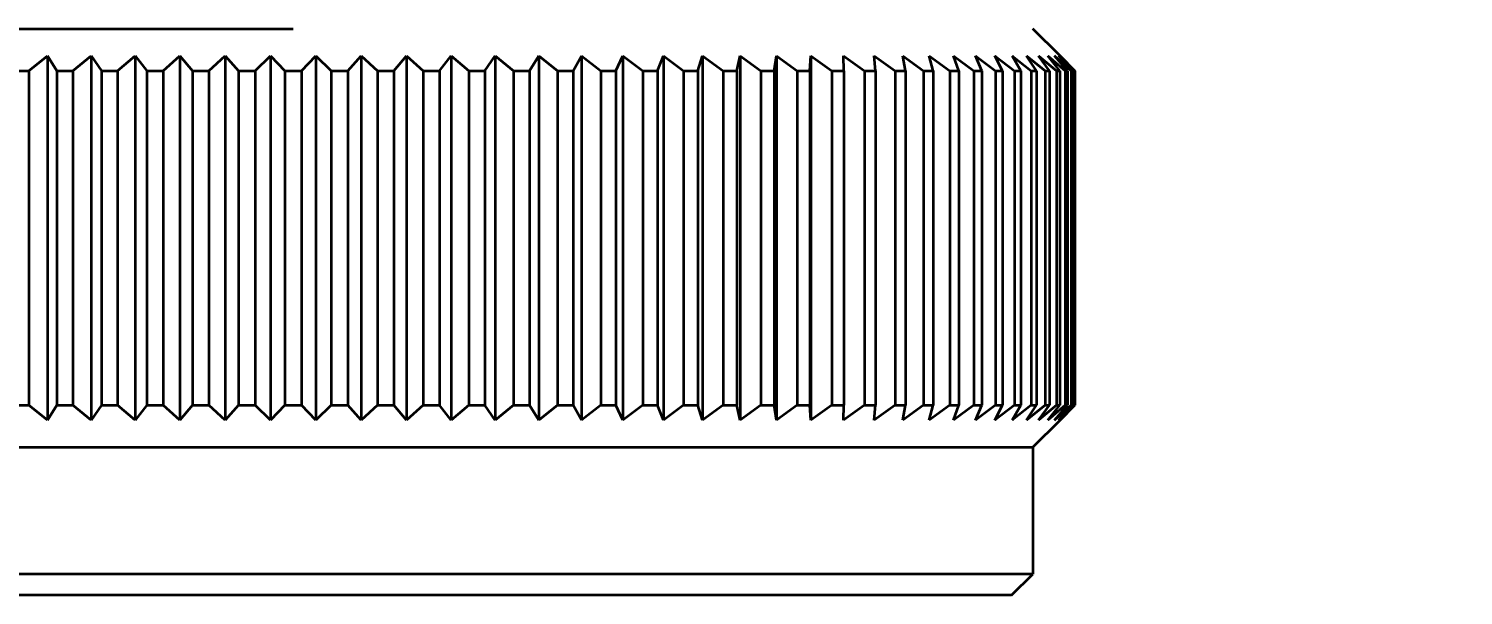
# Model space of a CAD drawing. Extents: x 23 to 417, y 3 to 294.
# Drawn here: x 60.14 to 66.93, y 170.25 to 172.93 of the extents above; entities that cross this region are included whole.
import ezdxf
from ezdxf.enums import TextEntityAlignment as Align

# ---------------------------------------------------------------- set-up
doc = ezdxf.new("R2010")
doc.units = 0
doc.layers.get('0').update_dxf_attribs({"lineweight": 13})
doc.styles.get("Standard").update_dxf_attribs({"font": 'isocp.shx'})
doc.dimstyles.get("Standard").update_dxf_attribs({"dimtxt": 2.5, "dimasz": 2.5, "dimexe": 1.25, "dimexo": 0.625, "dimtad": 1, "dimtxsty": 'Standard', "dimcen": 2.5, "dimadec": 0, "dimazin": 0, "dimtfac": 1, "dimtmove": 0, "dimatfit": 0, "dimfxl": 0, "dimarcsym": 0})

# ---------------------------------------------------------------- blocks, each defined once
blk = doc.blocks.new('*D302')
at = {"color": 230, "lineweight": 13, "transparency": 16777216}
for p, q in [((53.3879, 162.6787), (53.3879, 188.9683)), ((53.3879, 188.9683), (88.9879, 188.9683)), ((88.9879, 162.6787), (88.9879, 188.9683))]:
    blk.add_line(p, q, dxfattribs=at)
for points in [[(55.3198, 189.4859), (53.3879, 188.9683), (55.3198, 188.4506)], [(87.0561, 188.4506), (88.9879, 188.9683), (87.0561, 189.4859)]]:
    blk.add_lwpolyline(points, dxfattribs=at)
for s, height, width, p, p2 in [('[', 2, 1.552524, (75.3042, 190.9683), (76.0805, 190.9683)), (']', 2, 1.552524, (79.6344, 190.9683), (80.4107, 190.9683)), ('178', 2, 1.44619, (63.7415, 190.9683), (68.8031, 190.9683)), ('7', 2, 1.412625, (77.0805, 190.9683), (78.6344, 190.9683)), ('%%p2', 1.4, 1.254643, (70.0031, 191.2683), (72.3042, 191.2683)), ('/', 1, 1.818182, (73.3042, 191.4683), (74.3042, 191.4683))]:
    blk.add_text(s, height=height, dxfattribs=dict(at, width=width)).set_placement(p, p2, align=Align.FIT)
blk = doc.blocks.new('*D303')
at = {"color": 30, "lineweight": 13, "transparency": 16777216}
blk.add_line((53.3879, 162.6787), (53.3879, 184.3719), dxfattribs=at)
at = {"color": 30, "lineweight": 13, "ltscale": 0.445, "transparency": 16777216}
blk.add_line((53.3879, 184.3719), (71.1879, 184.3719), dxfattribs=at)
at = {"color": 30, "lineweight": 13, "ltscale": 0.43524, "transparency": 16777216}
blk.add_line((71.1879, 166.9623), (71.1879, 184.3719), dxfattribs=at)
at = {"color": 30, "lineweight": 13, "transparency": 16777216}
for points in [[(55.3198, 184.8896), (53.3879, 184.3719), (55.3198, 183.8543)], [(69.2561, 183.8543), (71.1879, 184.3719), (69.2561, 184.8896)]]:
    blk.add_lwpolyline(points, dxfattribs=at)
for s, height, width, p, p2 in [('[', 2, 1.552524, (63.7767, 186.3719), (64.553, 186.3719)), (']', 2, 1.552524, (68.1069, 186.3719), (68.8832, 186.3719)), ('89', 2, 1.251435, (57.469, 186.3719), (60.7767, 186.3719)), ('4', 2, 1.195298, (65.553, 186.3719), (67.1069, 186.3719)), ('/', 1, 1.818182, (61.7767, 186.8719), (62.7767, 186.8719))]:
    blk.add_text(s, height=height, dxfattribs=dict(at, width=width)).set_placement(p, p2, align=Align.FIT)
blk = doc.blocks.new('BLOCK4442')
at = {"color": 7, "lineweight": 35, "ltscale": 0.4375}
for p, q in [((-66.5, 101.15), (-49, 101.15)), ((-66.5, 91.25), (-49, 91.25)), ((-49, 91.25), (-31.5, 91.25)), ((-49, 88.25), (-66.5, 88.25)), ((-31.5, 88.25), (-49, 88.25))]:
    blk.add_line(p, q, dxfattribs=at)
at = {"color": 7, "lineweight": 35, "ltscale": 0.022788}
for p, q in [((-30.855, 100.505), (-31.5, 101.15)), ((-31.5, 91.25), (-30.855, 91.895))]:
    blk.add_line(p, q, dxfattribs=at)
at = {"color": 7, "lineweight": 35, "ltscale": 0.014264}
for p, q in [((-55.257, 100.15), (-54.811, 100.505)), ((-43.189, 100.505), (-42.743, 100.15)), ((-54.811, 91.895), (-55.257, 92.25)), ((-42.743, 92.25), (-43.189, 91.895))]:
    blk.add_line(p, q, dxfattribs=at)
at = {"color": 7, "lineweight": 35, "ltscale": 0.010461}
for p, q in [((-54.811, 100.505), (-54.59, 100.15)), ((-43.41, 100.15), (-43.189, 100.505)), ((-54.59, 92.25), (-54.811, 91.895)), ((-43.189, 91.895), (-43.41, 92.25))]:
    blk.add_line(p, q, dxfattribs=at)
at = {"color": 7, "lineweight": 35, "ltscale": 0.215273}
for p, q in [((-54.811, 100.505), (-54.811, 91.895)), ((-53.783, 100.505), (-53.783, 91.895)), ((-52.737, 100.505), (-52.737, 91.895)), ((-51.679, 100.505), (-51.679, 91.895)), ((-50.611, 100.505), (-50.611, 91.895)), ((-49.538, 100.505), (-49.538, 91.895)), ((-48.462, 100.505), (-48.462, 91.895)), ((-47.389, 100.505), (-47.389, 91.895)), ((-46.321, 100.505), (-46.321, 91.895)), ((-45.263, 100.505), (-45.263, 91.895)), ((-44.217, 100.505), (-44.217, 91.895)), ((-43.189, 100.505), (-43.189, 91.895)), ((-42.181, 100.505), (-42.181, 91.895)), ((-41.197, 100.505), (-41.197, 91.895)), ((-40.24, 100.505), (-40.24, 91.895)), ((-39.314, 100.505), (-39.314, 91.895)), ((-38.422, 100.505), (-38.422, 91.895)), ((-37.567, 100.505), (-37.567, 91.895)), ((-36.753, 100.505), (-36.753, 91.895))]:
    blk.add_line(p, q, dxfattribs=at)
at = {"color": 7, "lineweight": 35, "ltscale": 0.013995}
for p, q in [((-54.215, 100.15), (-53.783, 100.505)), ((-44.217, 100.505), (-43.785, 100.15)), ((-53.783, 91.895), (-54.215, 92.25)), ((-43.785, 92.25), (-44.217, 91.895))]:
    blk.add_line(p, q, dxfattribs=at)
at = {"color": 7, "lineweight": 35, "ltscale": 0.010819}
for p, q in [((-53.783, 100.505), (-53.536, 100.15)), ((-44.464, 100.15), (-44.217, 100.505)), ((-53.536, 92.25), (-53.783, 91.895)), ((-44.217, 91.895), (-44.464, 92.25))]:
    blk.add_line(p, q, dxfattribs=at)
at = {"color": 7, "lineweight": 35, "ltscale": 0.0137}
for p, q in [((-53.154, 100.15), (-52.737, 100.505)), ((-45.263, 100.505), (-44.846, 100.15)), ((-52.737, 91.895), (-53.154, 92.25)), ((-44.846, 92.25), (-45.263, 91.895))]:
    blk.add_line(p, q, dxfattribs=at)
at = {"color": 7, "lineweight": 35, "ltscale": 0.01119}
for p, q in [((-52.737, 100.505), (-52.465, 100.15)), ((-45.535, 100.15), (-45.263, 100.505)), ((-52.465, 92.25), (-52.737, 91.895)), ((-45.263, 91.895), (-45.535, 92.25))]:
    blk.add_line(p, q, dxfattribs=at)
at = {"color": 7, "lineweight": 35, "ltscale": 0.013382}
for p, q in [((-52.079, 100.15), (-51.679, 100.505)), ((-46.321, 100.505), (-45.921, 100.15)), ((-51.679, 91.895), (-52.079, 92.25)), ((-45.921, 92.25), (-46.321, 91.895))]:
    blk.add_line(p, q, dxfattribs=at)
at = {"color": 7, "lineweight": 35, "ltscale": 0.011568}
for p, q in [((-51.679, 100.505), (-51.383, 100.15)), ((-46.617, 100.15), (-46.321, 100.505)), ((-51.383, 92.25), (-51.679, 91.895)), ((-46.321, 91.895), (-46.617, 92.25))]:
    blk.add_line(p, q, dxfattribs=at)
at = {"color": 7, "lineweight": 35, "ltscale": 0.013045}
for p, q in [((-50.993, 100.15), (-50.611, 100.505)), ((-47.389, 100.505), (-47.007, 100.15)), ((-50.611, 91.895), (-50.993, 92.25)), ((-47.007, 92.25), (-47.389, 91.895))]:
    blk.add_line(p, q, dxfattribs=at)
at = {"color": 7, "lineweight": 35, "ltscale": 0.011948}
for p, q in [((-50.611, 100.505), (-50.292, 100.15)), ((-47.708, 100.15), (-47.389, 100.505)), ((-50.292, 92.25), (-50.611, 91.895)), ((-47.389, 91.895), (-47.708, 92.25))]:
    blk.add_line(p, q, dxfattribs=at)
at = {"color": 7, "lineweight": 35, "ltscale": 0.01269}
for p, q in [((-49.9, 100.15), (-49.538, 100.505)), ((-48.462, 100.505), (-48.1, 100.15)), ((-49.538, 91.895), (-49.9, 92.25)), ((-48.1, 92.25), (-48.462, 91.895))]:
    blk.add_line(p, q, dxfattribs=at)
at = {"color": 7, "lineweight": 35, "ltscale": 0.012323}
for p, q in [((-49.538, 100.505), (-49.196, 100.15)), ((-48.804, 100.15), (-48.462, 100.505)), ((-49.196, 92.25), (-49.538, 91.895)), ((-48.462, 91.895), (-48.804, 92.25))]:
    blk.add_line(p, q, dxfattribs=at)
at = {"color": 7, "lineweight": 35, "ltscale": 0.010123}
for p, q in [((-42.375, 100.15), (-42.181, 100.505)), ((-42.181, 91.895), (-42.375, 92.25))]:
    blk.add_line(p, q, dxfattribs=at)
at = {"color": 7, "lineweight": 35, "ltscale": 0.014506}
for p, q in [((-42.181, 100.505), (-41.722, 100.15)), ((-41.722, 92.25), (-42.181, 91.895))]:
    blk.add_line(p, q, dxfattribs=at)
at = {"color": 7, "lineweight": 35, "ltscale": 0.009812}
for p, q in [((-41.363, 100.15), (-41.197, 100.505)), ((-41.197, 91.895), (-41.363, 92.25))]:
    blk.add_line(p, q, dxfattribs=at)
at = {"color": 7, "lineweight": 35, "ltscale": 0.014718}
for p, q in [((-41.197, 100.505), (-40.727, 100.15)), ((-40.727, 92.25), (-41.197, 91.895))]:
    blk.add_line(p, q, dxfattribs=at)
at = {"color": 7, "lineweight": 35, "ltscale": 0.009536}
for p, q in [((-40.378, 100.15), (-40.24, 100.505)), ((-40.24, 91.895), (-40.378, 92.25))]:
    blk.add_line(p, q, dxfattribs=at)
at = {"color": 7, "lineweight": 35, "ltscale": 0.014899}
for p, q in [((-40.24, 100.505), (-39.762, 100.15)), ((-39.762, 92.25), (-40.24, 91.895))]:
    blk.add_line(p, q, dxfattribs=at)
at = {"color": 7, "lineweight": 35, "ltscale": 0.009301}
for p, q in [((-39.424, 100.15), (-39.314, 100.505)), ((-39.314, 91.895), (-39.424, 92.25))]:
    blk.add_line(p, q, dxfattribs=at)
at = {"color": 7, "lineweight": 35, "ltscale": 0.015047}
for p, q in [((-39.314, 100.505), (-38.828, 100.15)), ((-38.828, 92.25), (-39.314, 91.895))]:
    blk.add_line(p, q, dxfattribs=at)
at = {"color": 7, "lineweight": 35, "ltscale": 0.009113}
for p, q in [((-38.503, 100.15), (-38.422, 100.505)), ((-38.422, 91.895), (-38.503, 92.25))]:
    blk.add_line(p, q, dxfattribs=at)
at = {"color": 7, "lineweight": 35, "ltscale": 0.015161}
for p, q in [((-38.422, 100.505), (-37.931, 100.15)), ((-37.931, 92.25), (-38.422, 91.895))]:
    blk.add_line(p, q, dxfattribs=at)
at = {"color": 7, "lineweight": 35, "ltscale": 0.008979}
for p, q in [((-37.619, 100.15), (-37.567, 100.505)), ((-37.567, 91.895), (-37.619, 92.25))]:
    blk.add_line(p, q, dxfattribs=at)
at = {"color": 7, "lineweight": 35, "ltscale": 0.015241}
for p, q in [((-37.567, 100.505), (-37.072, 100.15)), ((-37.072, 92.25), (-37.567, 91.895))]:
    blk.add_line(p, q, dxfattribs=at)
at = {"color": 7, "lineweight": 35, "ltscale": 0.008904}
for p, q in [((-36.775, 100.15), (-36.753, 100.505)), ((-36.753, 91.895), (-36.775, 92.25))]:
    blk.add_line(p, q, dxfattribs=at)
at = {"color": 7, "lineweight": 35, "ltscale": 0.015285}
for p, q in [((-36.753, 100.505), (-36.255, 100.15)), ((-36.255, 92.25), (-36.753, 91.895))]:
    blk.add_line(p, q, dxfattribs=at)
at = {"color": 7, "lineweight": 35, "ltscale": 0.015294}
for p, q in [((-35.981, 100.505), (-35.483, 100.15)), ((-35.483, 92.25), (-35.981, 91.895))]:
    blk.add_line(p, q, dxfattribs=at)
at = {"color": 7, "lineweight": 35, "ltscale": 0.008888}
for p, q in [((-35.974, 100.15), (-35.981, 100.505)), ((-35.981, 91.895), (-35.974, 92.25))]:
    blk.add_line(p, q, dxfattribs=at)
at = {"color": 7, "lineweight": 35, "ltscale": 0.015267}
for p, q in [((-35.255, 100.505), (-34.759, 100.15)), ((-34.759, 92.25), (-35.255, 91.895))]:
    blk.add_line(p, q, dxfattribs=at)
at = {"color": 7, "lineweight": 35, "ltscale": 0.008934}
for p, q in [((-35.218, 100.15), (-35.255, 100.505)), ((-35.255, 91.895), (-35.218, 92.25))]:
    blk.add_line(p, q, dxfattribs=at)
at = {"color": 7, "lineweight": 35, "ltscale": 0.015205}
for p, q in [((-34.578, 100.505), (-34.084, 100.15)), ((-34.084, 92.25), (-34.578, 91.895))]:
    blk.add_line(p, q, dxfattribs=at)
at = {"color": 7, "lineweight": 35, "ltscale": 0.009039}
for p, q in [((-34.512, 100.15), (-34.578, 100.505)), ((-34.578, 91.895), (-34.512, 92.25))]:
    blk.add_line(p, q, dxfattribs=at)
at = {"color": 7, "lineweight": 35, "ltscale": 0.015108}
for p, q in [((-33.951, 100.505), (-33.462, 100.15)), ((-33.462, 92.25), (-33.951, 91.895))]:
    blk.add_line(p, q, dxfattribs=at)
at = {"color": 7, "lineweight": 35, "ltscale": 0.0092}
for p, q in [((-33.855, 100.15), (-33.951, 100.505)), ((-33.951, 91.895), (-33.855, 92.25))]:
    blk.add_line(p, q, dxfattribs=at)
at = {"color": 7, "lineweight": 35, "ltscale": 0.014977}
for p, q in [((-33.377, 100.505), (-32.895, 100.15)), ((-32.895, 92.25), (-33.377, 91.895))]:
    blk.add_line(p, q, dxfattribs=at)
at = {"color": 7, "lineweight": 35, "ltscale": 0.009413}
for p, q in [((-33.253, 100.15), (-33.377, 100.505)), ((-33.377, 91.895), (-33.253, 92.25))]:
    blk.add_line(p, q, dxfattribs=at)
at = {"color": 7, "lineweight": 35, "ltscale": 0.014813}
for p, q in [((-32.858, 100.505), (-32.384, 100.15)), ((-32.384, 92.25), (-32.858, 91.895))]:
    blk.add_line(p, q, dxfattribs=at)
at = {"color": 7, "lineweight": 35, "ltscale": 0.009669}
for p, q in [((-32.705, 100.15), (-32.858, 100.505)), ((-32.858, 91.895), (-32.705, 92.25))]:
    blk.add_line(p, q, dxfattribs=at)
at = {"color": 7, "lineweight": 35, "ltscale": 0.014616}
for p, q in [((-32.395, 100.505), (-31.931, 100.15)), ((-31.931, 92.25), (-32.395, 91.895))]:
    blk.add_line(p, q, dxfattribs=at)
at = {"color": 7, "lineweight": 35, "ltscale": 0.009964}
for p, q in [((-32.215, 100.15), (-32.395, 100.505)), ((-32.395, 91.895), (-32.215, 92.25))]:
    blk.add_line(p, q, dxfattribs=at)
at = {"color": 7, "lineweight": 35, "ltscale": 0.014389}
for p, q in [((-31.991, 100.505), (-31.538, 100.15)), ((-31.538, 92.25), (-31.991, 91.895))]:
    blk.add_line(p, q, dxfattribs=at)
at = {"color": 7, "lineweight": 35, "ltscale": 0.010289}
for p, q in [((-31.783, 100.15), (-31.991, 100.505)), ((-31.991, 91.895), (-31.783, 92.25))]:
    blk.add_line(p, q, dxfattribs=at)
at = {"color": 7, "lineweight": 35, "ltscale": 0.014133}
for p, q in [((-31.647, 100.505), (-31.207, 100.15)), ((-31.207, 92.25), (-31.647, 91.895))]:
    blk.add_line(p, q, dxfattribs=at)
at = {"color": 7, "lineweight": 35, "ltscale": 0.010638}
for p, q in [((-31.413, 100.15), (-31.647, 100.505)), ((-31.647, 91.895), (-31.413, 92.25))]:
    blk.add_line(p, q, dxfattribs=at)
at = {"color": 7, "lineweight": 35, "ltscale": 0.013851}
for p, q in [((-31.363, 100.505), (-30.938, 100.15)), ((-30.938, 92.25), (-31.363, 91.895))]:
    blk.add_line(p, q, dxfattribs=at)
at = {"color": 7, "lineweight": 35, "ltscale": 0.011003}
for p, q in [((-31.104, 100.15), (-31.363, 100.505)), ((-31.363, 91.895), (-31.104, 92.25))]:
    blk.add_line(p, q, dxfattribs=at)
at = {"color": 7, "lineweight": 35, "ltscale": 0.013544}
for p, q in [((-31.142, 100.505), (-30.733, 100.15)), ((-30.733, 92.25), (-31.142, 91.895))]:
    blk.add_line(p, q, dxfattribs=at)
at = {"color": 7, "lineweight": 35, "ltscale": 0.011379}
for p, q in [((-30.857, 100.15), (-31.142, 100.505)), ((-31.142, 91.895), (-30.857, 92.25))]:
    blk.add_line(p, q, dxfattribs=at)
at = {"color": 7, "lineweight": 35, "ltscale": 0.013216}
for p, q in [((-30.983, 100.505), (-30.592, 100.15)), ((-30.592, 92.25), (-30.983, 91.895))]:
    blk.add_line(p, q, dxfattribs=at)
at = {"color": 7, "lineweight": 35, "ltscale": 0.011758}
for p, q in [((-30.675, 100.15), (-30.983, 100.505)), ((-30.983, 91.895), (-30.675, 92.25))]:
    blk.add_line(p, q, dxfattribs=at)
at = {"color": 7, "lineweight": 35, "ltscale": 0.012869}
for p, q in [((-30.887, 100.505), (-30.515, 100.15)), ((-30.515, 92.25), (-30.887, 91.895))]:
    blk.add_line(p, q, dxfattribs=at)
at = {"color": 7, "lineweight": 35, "ltscale": 0.012136}
for p, q in [((-30.557, 100.15), (-30.887, 100.505)), ((-30.887, 91.895), (-30.557, 92.25))]:
    blk.add_line(p, q, dxfattribs=at)
at = {"color": 7, "lineweight": 35, "ltscale": 0.012508}
for p, q in [((-30.855, 100.505), (-30.503, 100.15)), ((-30.503, 100.15), (-30.855, 100.505)), ((-30.855, 91.895), (-30.503, 92.25))]:
    blk.add_line(p, q, dxfattribs=at)
at = {"color": 7, "lineweight": 35, "ltscale": 0.009194}
for p, q in [((-55.625, 100.15), (-55.257, 100.15)), ((-42.743, 100.15), (-42.375, 100.15)), ((-55.625, 92.25), (-55.257, 92.25)), ((-42.743, 92.25), (-42.375, 92.25))]:
    blk.add_line(p, q, dxfattribs=at)
at = {"color": 7, "lineweight": 35, "ltscale": 0.1975}
for p, q in [((-55.257, 100.15), (-55.257, 92.25)), ((-54.59, 100.15), (-54.59, 92.25)), ((-54.215, 100.15), (-54.215, 92.25)), ((-53.536, 100.15), (-53.536, 92.25)), ((-53.154, 100.15), (-53.154, 92.25)), ((-52.465, 100.15), (-52.465, 92.25)), ((-52.079, 100.15), (-52.079, 92.25)), ((-51.383, 100.15), (-51.383, 92.25)), ((-50.993, 100.15), (-50.993, 92.25)), ((-50.292, 100.15), (-50.292, 92.25)), ((-49.9, 100.15), (-49.9, 92.25)), ((-49.196, 100.15), (-49.196, 92.25)), ((-48.804, 100.15), (-48.804, 92.25)), ((-48.1, 100.15), (-48.1, 92.25)), ((-47.708, 100.15), (-47.708, 92.25)), ((-47.007, 100.15), (-47.007, 92.25)), ((-46.617, 100.15), (-46.617, 92.25)), ((-45.921, 100.15), (-45.921, 92.25)), ((-45.535, 100.15), (-45.535, 92.25)), ((-44.846, 100.15), (-44.846, 92.25)), ((-44.464, 100.15), (-44.464, 92.25)), ((-43.785, 100.15), (-43.785, 92.25)), ((-43.41, 100.15), (-43.41, 92.25)), ((-42.743, 100.15), (-42.743, 92.25)), ((-42.375, 100.15), (-42.375, 92.25)), ((-41.722, 100.15), (-41.722, 92.25)), ((-41.363, 100.15), (-41.363, 92.25)), ((-40.727, 100.15), (-40.727, 92.25)), ((-40.378, 100.15), (-40.378, 92.25)), ((-39.762, 100.15), (-39.762, 92.25)), ((-39.424, 100.15), (-39.424, 92.25)), ((-38.828, 100.15), (-38.828, 92.25)), ((-38.503, 100.15), (-38.503, 92.25)), ((-37.931, 100.15), (-37.931, 92.25)), ((-37.619, 100.15), (-37.619, 92.25)), ((-37.072, 100.15), (-37.072, 92.25)), ((-36.775, 100.15), (-36.775, 92.25)), ((-36.255, 100.15), (-36.255, 92.25)), ((-35.974, 100.15), (-35.974, 92.25)), ((-35.483, 100.15), (-35.483, 92.25)), ((-35.218, 100.15), (-35.218, 92.25)), ((-34.759, 100.15), (-34.759, 92.25)), ((-34.512, 100.15), (-34.512, 92.25)), ((-34.084, 100.15), (-34.084, 92.25)), ((-33.855, 100.15), (-33.855, 92.25)), ((-33.462, 100.15), (-33.462, 92.25)), ((-33.253, 100.15), (-33.253, 92.25)), ((-32.895, 100.15), (-32.895, 92.25)), ((-32.705, 100.15), (-32.705, 92.25)), ((-32.384, 100.15), (-32.384, 92.25)), ((-32.215, 100.15), (-32.215, 92.25)), ((-31.931, 100.15), (-31.931, 92.25)), ((-31.783, 100.15), (-31.783, 92.25)), ((-31.538, 100.15), (-31.538, 92.25)), ((-31.413, 100.15), (-31.413, 92.25)), ((-31.207, 100.15), (-31.207, 92.25)), ((-31.104, 100.15), (-31.104, 92.25)), ((-30.938, 100.15), (-30.938, 92.25)), ((-30.857, 100.15), (-30.857, 92.25)), ((-30.733, 100.15), (-30.733, 92.25)), ((-30.675, 100.15), (-30.675, 92.25)), ((-30.592, 100.15), (-30.592, 92.25)), ((-30.557, 100.15), (-30.557, 92.25)), ((-30.515, 100.15), (-30.515, 92.25)), ((-30.503, 100.15), (-30.503, 92.25))]:
    blk.add_line(p, q, dxfattribs=at)
at = {"color": 7, "lineweight": 35, "ltscale": 0.009381}
for p, q in [((-54.59, 100.15), (-54.215, 100.15)), ((-43.785, 100.15), (-43.41, 100.15)), ((-54.59, 92.25), (-54.215, 92.25)), ((-43.785, 92.25), (-43.41, 92.25))]:
    blk.add_line(p, q, dxfattribs=at)
at = {"color": 7, "lineweight": 35, "ltscale": 0.009534}
for p, q in [((-53.536, 100.15), (-53.154, 100.15)), ((-44.846, 100.15), (-44.464, 100.15)), ((-53.536, 92.25), (-53.154, 92.25)), ((-44.846, 92.25), (-44.464, 92.25))]:
    blk.add_line(p, q, dxfattribs=at)
at = {"color": 7, "lineweight": 35, "ltscale": 0.009654}
for p, q in [((-52.465, 100.15), (-52.079, 100.15)), ((-45.921, 100.15), (-45.535, 100.15)), ((-52.465, 92.25), (-52.079, 92.25)), ((-45.921, 92.25), (-45.535, 92.25))]:
    blk.add_line(p, q, dxfattribs=at)
at = {"color": 7, "lineweight": 35, "ltscale": 0.009739}
for p, q in [((-51.383, 100.15), (-50.993, 100.15)), ((-47.007, 100.15), (-46.617, 100.15)), ((-51.383, 92.25), (-50.993, 92.25)), ((-47.007, 92.25), (-46.617, 92.25))]:
    blk.add_line(p, q, dxfattribs=at)
at = {"color": 7, "lineweight": 35, "ltscale": 0.009791}
for p, q in [((-50.292, 100.15), (-49.9, 100.15)), ((-48.1, 100.15), (-47.708, 100.15)), ((-50.292, 92.25), (-49.9, 92.25)), ((-48.1, 92.25), (-47.708, 92.25))]:
    blk.add_line(p, q, dxfattribs=at)
at = {"color": 7, "lineweight": 35, "ltscale": 0.009808}
for p, q in [((-49.196, 100.15), (-48.804, 100.15)), ((-49.196, 92.25), (-48.804, 92.25))]:
    blk.add_line(p, q, dxfattribs=at)
at = {"color": 7, "lineweight": 35, "ltscale": 0.008976}
for p, q in [((-41.722, 100.15), (-41.363, 100.15)), ((-41.722, 92.25), (-41.363, 92.25))]:
    blk.add_line(p, q, dxfattribs=at)
at = {"color": 7, "lineweight": 35, "ltscale": 0.008726}
for p, q in [((-40.727, 100.15), (-40.378, 100.15)), ((-40.727, 92.25), (-40.378, 92.25))]:
    blk.add_line(p, q, dxfattribs=at)
at = {"color": 7, "lineweight": 35, "ltscale": 0.008445}
for p, q in [((-39.762, 100.15), (-39.424, 100.15)), ((-39.762, 92.25), (-39.424, 92.25))]:
    blk.add_line(p, q, dxfattribs=at)
at = {"color": 7, "lineweight": 35, "ltscale": 0.008135}
for p, q in [((-38.828, 100.15), (-38.503, 100.15)), ((-38.828, 92.25), (-38.503, 92.25))]:
    blk.add_line(p, q, dxfattribs=at)
at = {"color": 7, "lineweight": 35, "ltscale": 0.007796}
for p, q in [((-37.931, 100.15), (-37.619, 100.15)), ((-37.931, 92.25), (-37.619, 92.25))]:
    blk.add_line(p, q, dxfattribs=at)
at = {"color": 7, "lineweight": 35, "ltscale": 0.00743}
for p, q in [((-37.072, 100.15), (-36.775, 100.15)), ((-37.072, 92.25), (-36.775, 92.25))]:
    blk.add_line(p, q, dxfattribs=at)
at = {"color": 7, "lineweight": 35, "ltscale": 0.007038}
for p, q in [((-36.255, 100.15), (-35.974, 100.15)), ((-36.255, 92.25), (-35.974, 92.25))]:
    blk.add_line(p, q, dxfattribs=at)
at = {"color": 7, "lineweight": 35, "ltscale": 0.00662}
for p, q in [((-35.483, 100.15), (-35.218, 100.15)), ((-35.483, 92.25), (-35.218, 92.25))]:
    blk.add_line(p, q, dxfattribs=at)
at = {"color": 7, "lineweight": 35, "ltscale": 0.00618}
for p, q in [((-34.759, 100.15), (-34.512, 100.15)), ((-34.759, 92.25), (-34.512, 92.25))]:
    blk.add_line(p, q, dxfattribs=at)
at = {"color": 7, "lineweight": 35, "ltscale": 0.005718}
for p, q in [((-34.084, 100.15), (-33.855, 100.15)), ((-34.084, 92.25), (-33.855, 92.25))]:
    blk.add_line(p, q, dxfattribs=at)
at = {"color": 7, "lineweight": 35, "ltscale": 0.005236}
for p, q in [((-33.462, 100.15), (-33.253, 100.15)), ((-33.462, 92.25), (-33.253, 92.25))]:
    blk.add_line(p, q, dxfattribs=at)
at = {"color": 7, "lineweight": 35, "ltscale": 0.004735}
for p, q in [((-32.895, 100.15), (-32.705, 100.15)), ((-32.895, 92.25), (-32.705, 92.25))]:
    blk.add_line(p, q, dxfattribs=at)
at = {"color": 7, "lineweight": 35, "ltscale": 0.004218}
for p, q in [((-32.384, 100.15), (-32.215, 100.15)), ((-32.384, 92.25), (-32.215, 92.25))]:
    blk.add_line(p, q, dxfattribs=at)
at = {"color": 7, "lineweight": 35, "ltscale": 0.003686}
for p, q in [((-31.931, 100.15), (-31.783, 100.15)), ((-31.931, 92.25), (-31.783, 92.25))]:
    blk.add_line(p, q, dxfattribs=at)
at = {"color": 7, "lineweight": 35, "ltscale": 0.003141}
for p, q in [((-31.538, 100.15), (-31.413, 100.15)), ((-31.538, 92.25), (-31.413, 92.25))]:
    blk.add_line(p, q, dxfattribs=at)
at = {"color": 7, "lineweight": 35, "ltscale": 0.002585}
for p, q in [((-31.207, 100.15), (-31.104, 100.15)), ((-31.207, 92.25), (-31.104, 92.25))]:
    blk.add_line(p, q, dxfattribs=at)
at = {"color": 7, "lineweight": 35, "ltscale": 0.00202}
for p, q in [((-30.938, 100.15), (-30.857, 100.15)), ((-30.938, 92.25), (-30.857, 92.25))]:
    blk.add_line(p, q, dxfattribs=at)
at = {"color": 7, "lineweight": 35, "ltscale": 0.001448}
for p, q in [((-30.733, 100.15), (-30.675, 100.15)), ((-30.733, 92.25), (-30.675, 92.25))]:
    blk.add_line(p, q, dxfattribs=at)
at = {"color": 7, "lineweight": 35, "ltscale": 0.000870937}
for p, q in [((-30.592, 100.15), (-30.557, 100.15)), ((-30.592, 92.25), (-30.557, 92.25))]:
    blk.add_line(p, q, dxfattribs=at)
at = {"color": 7, "lineweight": 35, "ltscale": 0.000290653}
for p, q in [((-30.515, 100.15), (-30.503, 100.15)), ((-30.515, 92.25), (-30.503, 92.25))]:
    blk.add_line(p, q, dxfattribs=at)
at = {"color": 7, "lineweight": 35, "ltscale": 0.075}
blk.add_line((-31.5, 91.25), (-31.5, 88.25), dxfattribs=at)
at = {"color": 7, "lineweight": 35, "ltscale": 0.017678}
blk.add_line((-32, 87.75), (-31.5, 88.25), dxfattribs=at)
at = {"color": 7, "lineweight": 35, "ltscale": 0.425}
for p, q in [((-49, 87.75), (-66, 87.75)), ((-32, 87.75), (-49, 87.75))]:
    blk.add_line(p, q, dxfattribs=at)

msp = doc.modelspace()

# ---------------------------------------------------------------- block references
at = {"lineweight": 0, "xscale": 0.2, "yscale": 0.2, "zscale": 0.2}
msp.add_blockref('BLOCK4442', (71.1932, 152.6987), dxfattribs=at)

# ---------------------------------------------------------------- dimensions: what is measured, and where the dimension line sits
at = {"color": 0, "lineweight": 0}
dim = msp.add_linear_dim(base=(88.9879, 188.9683), p1=(53.3879, 162.4787), p2=(88.9879, 162.4787), angle=0, text='<>{}{%%p2}', dimstyle='Standard', override={"dimlfac": 5, "dimtol": 0, "dimlim": 0, "dimtp": 2, "dimtm": 2}, dxfattribs=at)
dim.commit()
dim.dimension.update_dxf_attribs({"geometry": '*D302', "text_midpoint": (72.0761, 188.9683), "dimtype": 161})
dim = msp.add_linear_dim(base=(53.3879, 184.3719), p1=(71.1879, 166.7623), p2=(53.3879, 162.4787), angle=179.99905, dimstyle='Standard', override={"dimlfac": 5}, dxfattribs=at)
dim.commit()
dim.dimension.update_dxf_attribs({"geometry": '*D303', "text_midpoint": (63.1761, 184.3719), "dimtype": 160})

doc.saveas('drawing.dxf')
